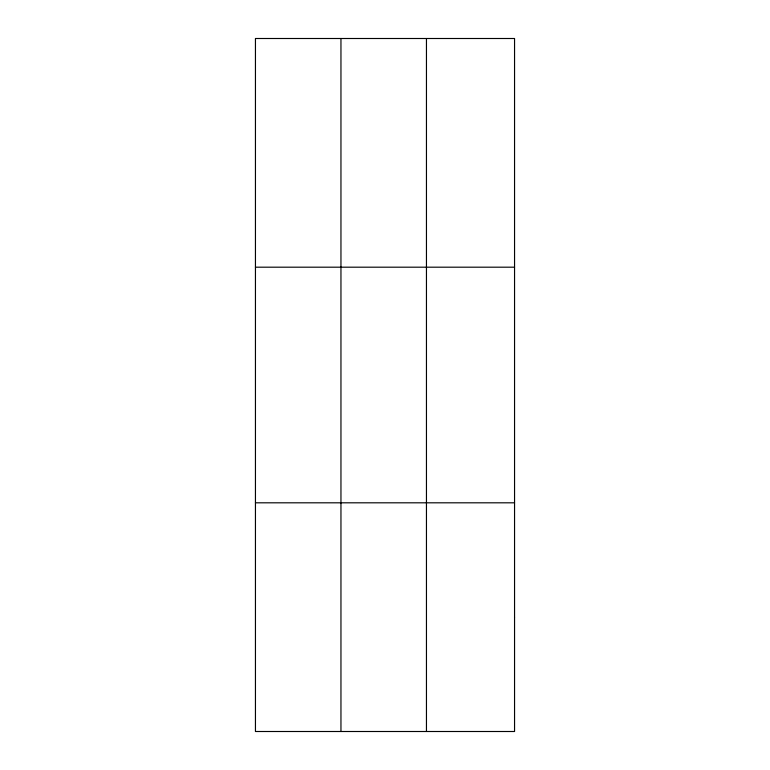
<?xml version="1.0" encoding="UTF-8"?>
<svg xmlns="http://www.w3.org/2000/svg" width="770" height="770" viewBox="0 0 770 770"><rect width="100%" height="100%" fill="white"/><g stroke="black" fill="none" stroke-linecap="round" stroke-linejoin="round"><path stroke-width="1.16" d="M340.956 731.5L340.956 38.5M426.455 731.5L426.455 38.5M255.447 267.19L514.553 267.19M255.447 502.81L514.553 502.81M514.553 617.155L514.553 731.5L255.447 731.5L255.447 38.5L514.553 38.5L514.553 617.155"/></g></svg>
